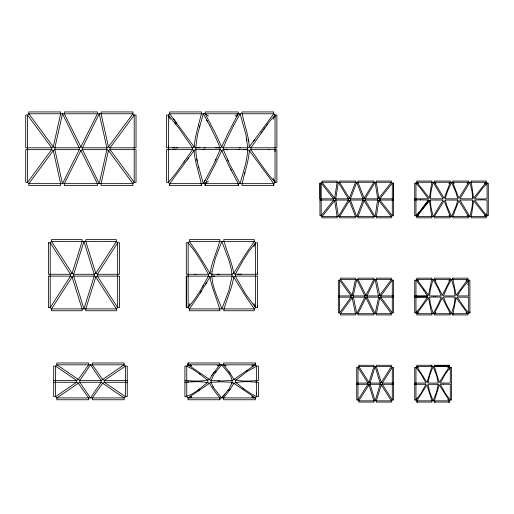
<?xml version="1.0" encoding="UTF-8"?>
<svg xmlns="http://www.w3.org/2000/svg" width="514" height="514" viewBox="0 0 514 514"><rect width="100%" height="100%" fill="white"/><g stroke="black" fill="none" stroke-linecap="round" stroke-linejoin="round"><path stroke-width="0.77" d="M198.449 124.928L201.475 113.774L201.475 111.936L169.678 111.936L169.678 113.774L168.374 115.072L166.536 115.072L166.536 147.794L168.374 147.794L168.374 145.751M169.678 185.49L169.678 183.652L168.374 182.354L166.536 182.354L166.536 149.632L192.532 149.632L194.119 150.551C194.697 162.533 199.65 173.809 201.475 185.49L169.678 185.49L169.678 183.652L194.119 150.551L195.712 149.632L206.628 149.58L220.114 149.632L221.707 150.551L228.73 165.476L238.258 183.652L238.258 185.49L205.157 185.49L205.157 183.652L214.679 165.476L221.707 150.551L223.301 149.632L247.697 149.632L249.29 150.551L273.737 183.652L273.737 185.49L241.933 185.49C243.745 173.809 248.725 162.533 249.29 150.551L250.883 149.632L276.873 149.632L276.873 182.354L275.035 182.354L273.737 183.652L273.737 185.49M186.312 307.603L186.312 276.108L208.427 276.108L210.014 277.027C211.8 288.688 217.396 299.463 220.031 310.745L189.454 310.745L189.454 308.908L198.096 296.308L210.014 277.027L211.607 276.108L232.129 276.108L233.722 277.027L245.641 296.308L254.282 308.908L254.282 310.745L223.706 310.745C226.301 299.456 231.962 288.695 233.722 277.027L235.309 276.108L257.424 276.108L257.424 307.603L255.58 307.603L254.282 308.908L189.454 308.908L188.156 307.603L188.156 242.775L189.454 241.477L254.282 241.477L255.58 242.775L257.424 242.775L257.424 274.27L235.309 274.27L233.722 273.352C231.962 261.684 226.301 250.922 223.706 239.633L254.282 239.633L254.282 241.477L245.641 254.077L233.722 273.352L232.129 274.27L211.607 274.27L210.014 273.352L198.096 254.077L189.454 241.477L189.454 239.633L220.031 239.64C217.435 250.922 211.774 261.684 210.014 273.352L208.427 274.27L186.312 274.27L186.312 242.775L188.156 242.775L194.857 251.404L201.385 261.594L208.427 274.27L208.427 276.108L200.383 290.474L194.857 298.975L188.156 307.603L186.312 307.603L186.312 276.108M184.911 380.45C192.968 380.97 201.713 381.851 209.429 379.531L213.297 373.235L219.851 364.818L219.851 362.98L188.047 362.98L188.047 364.818L186.749 366.122L184.911 366.122L184.911 396.622C193.804 394.848 200.698 387.633 207.836 382.287L207.836 380.45L200.479 374.558L192.281 368.949L186.749 366.122L186.749 396.622L188.047 397.92L255.329 397.92L256.627 396.622L258.465 396.622L258.465 382.287C250.408 381.767 241.664 380.893 233.947 383.206L230.079 389.503L223.526 397.92L223.526 399.757L255.329 399.757L255.329 397.92L232.354 382.287L221.688 381.799L211.023 382.287L188.047 397.92L188.047 399.757L219.851 399.757L219.851 397.92L213.297 389.503L209.429 383.206C201.713 380.893 192.968 381.767 184.911 382.287M205.157 185.49L205.157 183.652L208.376 181.346M255.329 362.98L255.329 364.818L256.627 366.122L258.465 366.122L258.465 380.45C250.408 380.97 241.664 381.851 233.947 379.531L230.079 373.235L223.526 364.818L223.526 362.98L255.329 362.98L255.329 364.818L232.354 380.45L221.688 380.945L211.023 380.45L188.047 364.818L188.047 362.98M256.627 393.936L256.627 393.037M257.424 307.603L257.424 305.637M257.424 274.27L257.424 272.304M275.035 151.675L275.035 149.632M275.035 117.115L275.035 115.072L273.737 113.774L273.737 111.936L241.933 111.936C243.764 123.617 248.712 134.893 249.29 146.875L250.883 147.794L276.873 147.794L276.873 115.072L275.035 115.072L269.13 122.088L250.883 147.794L250.883 149.632L261.151 164.544L269.13 175.338L275.035 182.354L275.035 115.072L273.133 119.306M319.959 183.145L319.959 215.739L321.186 215.739L333.612 200.055L333.612 198.828L321.186 183.145L319.959 183.145L319.959 198.828L333.612 198.828L334.672 198.218L337.126 182.277L337.126 181.05L322.053 181.05L322.053 182.277L334.672 198.218L335.732 198.828L348.325 198.828L349.385 198.218L355.515 182.277L355.515 181.05L339.574 181.05L339.574 182.277L349.385 198.218L350.445 198.828L363.032 198.828L364.098 198.218L373.903 182.277L373.903 181.05L357.969 181.05L357.969 182.277L364.098 198.218L365.158 198.828L377.745 198.828L378.812 198.218L391.43 182.277L391.43 181.05L376.357 181.05L376.357 182.277L378.812 198.218L379.872 198.828L393.518 198.828L393.518 183.145L392.291 183.145L391.43 182.277L322.053 182.277L321.186 183.145L321.186 215.739L322.053 216.606L391.43 216.606L392.291 215.739L392.291 183.145L379.872 198.828L379.872 200.055L392.291 215.739L393.518 215.739L393.518 183.145M393.518 200.055L379.872 200.055L378.812 200.666L376.357 216.606L376.357 217.833L391.43 217.833L391.43 216.606L378.812 200.666L377.745 200.055L365.158 200.055L364.098 200.666L357.969 216.606L357.969 217.833L373.903 217.833L373.903 216.606L364.098 200.666L363.032 200.055L350.445 200.055L349.385 200.666L339.574 216.606L339.574 217.833L355.515 217.833L355.515 216.606L349.385 200.666L348.325 200.055L348.325 198.828L338.353 182.277L335.732 198.828L338.353 216.606L348.325 200.055L348.325 198.828M452.744 278.145L456.117 295.312L467.817 279.372L467.817 278.145L452.744 278.145L452.744 279.372L451.523 279.372L447.264 286.973L443.389 295.923L455.057 295.923L454.376 289.517L451.523 279.372M469.912 311.857L469.912 312.833L468.684 312.833L467.817 313.701L467.817 314.928L452.744 314.928L456.117 297.76L467.817 313.701L416.835 313.701L415.967 312.833L415.967 280.239L416.835 279.372L416.835 278.145L431.908 278.145L428.535 295.312L416.835 279.372L467.817 279.372L468.684 280.239L468.684 295.923L457.177 295.923L458.809 293.391M209.892 125.808L216.972 140.322L220.114 147.794L220.114 149.632L213.535 164.608L203.319 183.652L197.511 162.842L196.162 154.887L195.712 147.794L197.511 134.584L203.319 113.774L209.892 125.808M233.517 125.808L240.096 113.774L245.898 134.584L247.697 147.794L247.253 154.887L245.898 162.842L240.096 183.652L229.874 164.608L223.301 149.632L223.301 147.794L226.443 140.322L233.517 125.808M198.449 124.928L195.416 137.36L194.119 146.875L192.532 147.794L168.374 147.794M244.446 174.413L244.966 172.498M433.129 279.372L430.276 289.517L429.595 295.923L441.263 295.923L438.243 288.656L433.129 279.372L434.356 279.372L435.853 280.496M199.278 127.62L199.805 125.814M450.296 182.277L444.167 198.218L435.043 183.549L434.356 182.277L434.356 181.05L450.296 181.05L450.296 182.277L448.928 183.402M231.904 383.579C233.35 375.972 225.742 370.408 221.688 364.818L214.447 373.646L211.023 380.45L211.023 382.287L213.394 387.46L221.688 397.92L228.929 389.092L232.354 382.287M188.156 307.603L189.878 303.536M253.858 246.848L255.58 242.775L255.58 307.603L245.409 293.79L235.309 276.108L235.309 274.27L243.353 259.904L248.879 251.404L255.58 242.775M414.74 383.065L425.939 383.065L421.12 374.205L415.967 367.381L415.967 399.976L416.835 400.843L449.429 400.843L450.296 399.976L451.523 399.976L451.523 367.381L450.296 367.381L449.429 366.514L416.835 366.514L415.967 367.381L414.74 367.381L414.74 399.976L415.967 399.976L416.86 397.977M449.403 369.38L450.296 367.381L450.296 383.065L440.325 383.065L445.143 374.205L450.296 367.381M215.225 161.036L216.086 159.134M415.967 297.092L414.74 297.15L415.967 297.15L416.494 296.006L427.475 295.923L427.475 297.15L420.317 307.706L415.967 312.833L414.74 312.833L414.74 280.239L415.967 280.239L417.13 281.421L423.902 290.442M434.356 313.701L442.323 297.76L449.711 312.435L450.296 314.928L434.356 314.928L434.356 313.701L435.853 312.576M450.296 279.372L442.323 295.312L434.94 280.644L434.356 278.145L450.296 278.145L450.296 279.372L448.799 280.496M415.967 312.833L416.918 310.835M467.734 282.237L468.684 280.239L469.912 280.239L469.912 312.833L468.684 312.833L465.755 309.55L457.177 297.15L468.684 297.15L468.684 312.833M486.09 185.143L487.073 183.145L488.3 183.145L488.3 215.739L487.073 215.739L484.888 213.471L474.647 200.055L482.402 199.862A9.997 1.182 0 0 1 484.175 199.92L487.073 200.055L487.073 215.739L486.205 216.606L416.835 216.606L415.967 215.739L414.74 215.739L414.74 183.145L415.967 183.145L420.51 188.272L428.393 198.828L414.74 198.828M203.319 183.652L205.015 180.356M236.845 116.376L227.863 133.691L221.707 146.875L220.114 147.794L195.712 147.794L194.119 146.875L169.678 113.774L273.737 113.774L249.29 146.875L247.697 147.794L223.301 147.794L221.707 146.875L214.679 131.95L205.157 113.774L205.157 111.936L238.258 111.936L238.258 113.774L236.845 116.376L238.258 113.774L235.033 116.08M468.684 182.277L458.873 198.218L453.181 183.549L452.744 181.05L468.684 181.05L468.684 182.277L467.091 183.402M202.394 287.043L203.428 285.219M205.6 284.236L206.866 282.16M200.229 292.967L201.263 291.316M211.646 375.676L212.198 374.841M416.835 313.701L428.535 297.76L431.908 314.928L416.835 314.928L416.835 313.701L418.557 312.506M184.699 160.985L192.532 149.632L192.532 147.794L178.557 127.703L168.374 115.072L168.374 182.354L175.82 173.372L184.699 160.985L183.466 162.797M460.75 290.442L468.684 280.239M487.073 183.145L482.537 188.272L474.647 198.828L481.734 199.021L487.073 198.828L487.073 183.145L486.205 182.277L416.835 182.277L415.967 183.145L415.967 215.739L420.51 210.612L427.385 201.411L429.453 200.666L431.908 217.833L416.835 217.833L416.835 216.606L417.798 215.199L429.453 200.666L428.393 200.055L420.638 199.862M486.205 182.277L473.587 198.218L471.139 181.05L486.205 181.05L486.205 182.277L484.445 183.472M261.151 132.882L262.358 131.16M213.297 373.235L213.863 372.444M229.514 390.293L230.079 389.503M187.045 160.04L188.49 158.061M263.586 129.438L264.851 127.703M253.331 141.517L254.925 139.365M428.393 200.055L427.385 201.411L428.201 201.996L426.517 202.587L427.205 203.133L425.74 203.647L426.344 204.154L425.033 204.617L425.579 205.099L424.365 205.536L424.872 205.992L423.722 206.41L424.204 206.846L423.093 207.251L423.555 207.682L422.469 208.086L422.919 208.511L421.833 208.915L422.283 209.346L421.184 209.751L421.634 210.187L420.51 210.612L420.96 211.061L419.79 211.511L420.259 211.98L419.013 212.455L419.508 212.957L418.152 213.471L418.692 214.017L417.162 214.556L417.798 215.199L415.967 215.739M215.013 372.849L216.24 371.243M227.773 390.685L228.364 389.888M266.181 125.917L267.595 124.054M222.922 396.39L224.881 394.148M415.967 399.976L421.12 393.146L425.939 384.292L414.74 384.292M190.039 397.92L191.632 396.731L188.047 397.92M253.344 364.818L251.744 366.007L255.329 364.818L188.047 364.818L191.632 366.007L190.039 364.818M198.385 389.74L199.438 388.969M447.765 367.703L449.429 366.514L449.429 365.287L434.356 365.287L434.356 366.514L439.258 382.448L449.429 366.514L448.484 365.287L449.429 365.287M198.179 390.936L199.271 390.165M246.322 371.012L247.504 370.196M466.095 280.567L467.817 279.372M416.835 216.606L418.595 215.411M377.745 198.828L375.13 182.277L365.158 198.828L365.158 200.055L375.13 216.606L377.745 198.828L378.812 198.218M217.081 365.891L219.851 364.818M415.967 297.15L427.475 297.15M187.726 382.018L188.702 381.902M195.712 147.794L197.228 147.672M246.18 149.754L247.697 149.632M433.533 296.983L429.595 297.15L430.276 303.556L433.129 313.701L438.243 304.416L441.263 297.15L435.448 296.97M239.383 147.82L240.687 147.794M202.728 149.632L204.026 149.6M172.768 149.6L175.043 149.568M213.175 276.211L214.608 276.191M191.677 381.793L192.705 381.786M215.732 147.679L220.114 147.794M227.676 149.747L223.301 149.632M176.225 147.865L177.458 147.865M169.678 183.652L273.737 183.652M319.959 200.055L333.612 200.055L334.672 200.666L337.126 216.606L337.126 217.833L322.053 217.833L322.053 216.606L334.672 200.666L335.732 200.055L348.325 200.055M414.74 200.055L418.807 199.875A9.535 1.073 0.1 0 1 420.638 199.901M194.896 274.373L195.943 274.373M338.353 295.923L351.081 295.923L352.141 295.312L355.515 279.372L355.515 278.145L340.441 278.145L340.441 279.372L352.141 295.312L353.208 295.923L364.876 295.923L365.936 295.312L373.903 279.372L373.903 278.145L357.969 278.145L357.969 279.372L365.936 295.312L366.996 295.923L378.664 295.923L379.73 295.312L391.43 279.372L391.43 278.145L376.357 278.145L376.357 279.372L379.73 295.312L380.79 295.923L393.518 295.923M414.74 295.923L416.494 296.006L416.494 297.066L417.021 296.051L417.021 297.021L417.554 296.077L417.554 296.996L418.088 296.096L418.088 296.983L418.634 296.109L418.634 296.97L419.186 296.115L419.186 296.957L419.758 296.122L419.758 296.957L420.343 296.122L420.343 296.957L420.966 296.115L420.966 296.963L421.621 296.103L421.621 296.97L422.335 296.09L422.335 296.989L423.106 296.064L423.106 297.008L423.966 296.038L423.966 297.041L424.943 296L424.943 297.073L426.08 295.961L426.08 297.118L427.475 295.923L425.843 293.391M338.353 297.15L351.081 297.15L352.141 297.76L355.515 313.701L355.515 314.928L340.441 314.928L340.441 313.701L352.141 297.76L353.208 297.15L364.876 297.15L365.936 297.76L373.903 313.701L373.903 314.928L357.969 314.928L357.969 313.701L365.936 297.76L366.996 297.15L378.664 297.15L379.73 297.76L391.43 313.701L391.43 314.928L376.357 314.928L376.357 313.701L379.73 297.76L380.79 297.15L393.518 297.15M431.908 365.287L416.835 365.287L416.835 366.514L426.999 382.448L431.908 366.514L431.908 365.287L430.963 365.287M53.694 380.45L76.625 380.45L78.218 379.531L88.639 364.818L88.639 362.98L56.836 362.98L56.836 364.818L55.538 366.122L53.694 366.122L53.694 396.622L55.538 396.622L76.625 382.287L76.625 380.45L55.538 366.122L55.538 396.622L56.836 397.92L124.118 397.92L125.416 396.622L127.254 396.622L127.254 366.122L125.416 366.122L104.329 380.45L104.329 382.287L125.416 396.622L125.416 366.122L124.118 364.818L56.836 364.818L79.805 380.45L101.142 380.45L124.118 364.818L124.118 362.98L92.314 362.98L92.314 364.818L102.736 379.531L104.329 380.45L127.254 380.45M53.694 382.287L76.625 382.287L78.218 383.206L88.639 397.92L88.639 399.757L56.836 399.757L56.836 397.92L79.805 382.287L101.142 382.287L124.118 397.92L124.118 399.757L92.314 399.757L92.314 397.92L102.736 383.206L104.329 382.287L127.254 382.287M356.742 383.065L367.94 383.065L369.001 382.448L373.903 366.514L373.903 365.287L358.836 365.287L358.836 366.514L369.001 382.448L370.061 383.065L380.199 383.065L381.259 382.448L391.43 366.514L391.43 365.287L376.357 365.287L376.357 366.514L381.259 382.448L382.32 383.065L393.518 383.065M356.742 384.292L367.94 384.292L369.001 384.902L373.903 400.843L373.903 402.064L358.836 402.064L358.836 400.843L369.001 384.902L370.061 384.292L380.199 384.292L381.259 384.902L391.43 400.843L391.43 402.064L376.357 402.064L376.357 400.843L381.259 384.902L382.32 384.292L393.518 384.292M416.835 402.064L431.908 402.064L431.908 400.843L426.999 384.902L416.835 400.843L416.835 402.064L417.773 402.064M448.484 402.064L449.429 402.064L449.429 400.843L439.258 384.902L434.356 400.843L434.356 402.064L435.3 402.064M434.356 402.064L449.429 402.064M237.719 274.174L241.407 274.232M238.091 149.587L239.383 149.6M204.026 147.82L205.324 147.839M175.043 147.859L172.768 147.826M268.366 149.568L269.516 149.58M218.109 380.913L219.324 380.932M168.374 149.632L169.466 149.658M219.587 274.328L217.21 274.27M198.674 147.679L200.062 147.717M243.353 149.709L244.741 149.747M255.651 382.018L256.627 382.287M255.329 397.92L251.744 396.731L253.344 397.92M223.526 364.818L226.295 365.891M484.445 215.411L486.205 216.606L486.205 217.833L471.139 217.833L473.587 200.666L486.205 216.606M416.835 182.277L429.453 198.218L431.908 181.05L416.835 181.05L416.835 182.277L418.595 183.472M466.095 312.506L467.817 313.701M416.835 279.372L418.557 280.567M434.356 182.277L435.949 183.402M467.091 215.482L468.684 216.606L468.684 217.833L452.744 217.833L453.181 215.34L458.873 200.666L468.684 216.606M205.157 113.774L208.376 116.08M416.835 366.514L418.499 367.703M447.765 399.648L449.429 400.843M243.938 388.969L251.095 393.788L256.627 396.622L256.627 366.122L247.202 371.449L235.541 380.45L235.541 382.287L243.938 388.969L242.897 388.179M199.438 373.774L200.479 374.558M452.744 182.277L454.113 183.402M448.928 215.482L450.296 216.606L450.296 217.833L434.356 217.833L434.356 216.606L435.043 215.34L444.167 200.666L450.296 216.606M174.285 122.088L175.82 124.054M434.356 365.287L435.3 366.514L435.3 365.287L436.238 366.514L436.238 365.287L437.183 366.514L437.183 365.287L438.127 366.514L438.127 365.287L439.065 366.514L439.065 365.287L440.01 366.514L440.01 365.287L440.948 366.514L440.948 365.287L441.892 366.514L441.892 365.287L442.837 366.514L442.837 365.287L443.775 366.514L443.775 365.287L444.719 366.514L444.719 365.287L445.657 366.514L445.657 365.287L446.602 366.514L446.602 365.287L447.546 366.514L447.546 365.287L448.484 366.514L448.484 365.287M173.603 118.952L176.745 123.135M228.929 371.648L230.079 373.235M212.892 386.592L213.394 387.46M206.448 119.659L207.707 121.895M230.478 168.926L231.384 170.687M486.09 213.74L487.073 215.739M273.133 178.12L275.035 182.354M227.329 159.134L228.184 161.036M168.374 115.072L170.282 119.306M253.858 303.536L255.58 307.603M198.333 166.33L198.789 168.059M196.785 159.122L197.138 161.03M248.378 139.345L248.75 141.511M246.63 138.305L246.958 140.328M467.817 283.863L467.817 284.827M452.988 313.09L452.988 314.928M379.872 198.828L379.872 200.055M333.612 198.828L333.612 200.055M238.258 183.652L238.258 185.49M219.851 397.92L219.851 399.757M201.475 183.652L201.475 185.49M458.873 293.256A12.85 0.45 -57.6 0 1 460.878 290.224M423.78 290.23A12.856 0.45 57.6 0 1 425.778 293.256M433.501 296.957A8.911 1.156 0.1 0 1 435.461 296.944M48.387 242.775L48.387 274.27L70.495 274.27L72.088 273.352L82.099 241.477L82.099 239.633L51.522 239.633L51.522 241.477L72.088 273.352L73.682 274.27L94.197 274.27L95.79 273.352L116.35 241.477L116.35 239.633L85.78 239.633L85.78 241.477L95.79 273.352L97.384 274.27L119.492 274.27L119.492 242.775L117.655 242.775L116.35 241.477L51.522 241.477L50.224 242.775L50.224 307.603L51.522 308.901L116.35 308.901L117.655 307.603L119.492 307.603L119.492 276.108L97.384 276.108L95.79 277.027L85.78 308.901L85.78 310.745L116.35 310.745L116.35 308.901L95.79 277.027L94.197 276.108L73.682 276.108L72.088 277.027L51.522 308.901L51.522 310.745L82.099 310.745L82.099 308.901L72.088 277.027L70.495 276.108L48.387 276.108L48.387 307.603L50.224 307.603L70.495 276.108L70.495 274.27L50.224 242.775L48.387 242.775M430.443 196.277L430.514 198.828L443.1 198.828L433.129 182.277L431.162 190.726L430.443 196.277M472.61 201.417L472.038 207.315L469.912 216.606L459.94 200.055L472.527 200.055L472.61 201.417M472.61 197.466L472.527 198.828L459.94 198.828L469.912 182.277L472.038 191.568L472.61 197.466M430.514 200.055L430.861 206.461L433.129 216.606L443.1 200.055L430.514 200.055M455.063 298.512L454.183 304.41L451.523 313.701L446.409 304.416L443.389 297.15L449.204 296.97A9.001 1.131 0 0 1 451.086 297.008L455.057 297.15L455.063 298.512M428.181 381.696L428.066 383.065L438.198 383.065L436.72 375.805L433.129 366.514L429.813 374.963L428.181 381.696M438.198 384.292L436.72 391.546L433.129 400.843L429.543 391.546L428.066 384.292L438.198 384.292M212.025 271.565C210.824 284.666 217.531 296.899 221.868 308.901L228.858 290.532L232.129 276.108L231.274 269.207L229.379 261.542L221.868 241.477L215.417 258.176L212.025 271.565M356.742 279.372L353.208 295.923L356.742 313.701L364.876 297.15L364.876 295.923L356.742 279.372M378.664 297.15L375.13 313.701L366.996 297.15L366.996 295.923L375.13 279.372L378.664 297.15M445.522 197.46L445.227 198.828L457.813 198.828L455.931 192.416L451.523 182.277L447.431 191.561L445.522 197.46M457.813 200.055L455.931 206.467L451.523 216.606L447.109 206.467L445.227 200.055L457.813 200.055M60.639 113.774L53.283 146.875L51.689 147.794L25.7 147.794L25.7 115.072L27.538 115.072L28.842 113.774L28.842 111.936L60.639 111.936L60.639 113.774M108.454 150.551L101.097 183.652L101.097 185.49L132.901 185.49L132.901 183.652L108.454 150.551L106.861 149.632L82.465 149.632L80.871 150.551L64.321 183.652L64.321 185.49L97.422 185.49L97.422 183.652L80.871 150.551L79.278 149.632L54.876 149.632L53.283 150.551L28.842 183.652L28.842 185.49L60.639 185.49L60.639 183.652L53.283 150.551L51.689 149.632L25.7 149.632L25.7 182.354L27.538 182.354L28.842 183.652L132.901 183.652L134.199 182.354L134.199 115.072L132.901 113.774L132.901 111.936L101.097 111.936L101.097 113.774L108.454 146.875L110.047 147.794L136.037 147.794L136.037 115.072L134.199 115.072L110.047 147.794L110.047 149.632L134.199 182.354L136.037 182.354L136.037 149.632L110.047 149.632L108.454 150.551M62.477 113.774L54.876 147.794L54.876 149.632L62.477 183.652L79.278 149.632L79.278 147.794L62.477 113.774M106.861 149.632L99.26 183.652L82.465 149.632L82.465 147.794L99.26 113.774L106.861 147.794L106.861 149.632M375.13 366.514L370.061 383.065L370.061 384.292L375.13 400.843L380.199 384.292L380.199 383.065L375.13 366.514M83.936 241.477L73.682 274.27L73.682 276.108L83.936 308.901L94.197 276.108L94.197 274.27L83.936 241.477M356.742 182.277L350.445 198.828L350.445 200.055L356.742 216.606L363.032 200.055L363.032 198.828L356.742 182.277M97.422 113.774L80.871 146.875L79.278 147.794L54.876 147.794L53.283 146.875L28.842 113.774L132.901 113.774L108.454 146.875L106.861 147.794L82.465 147.794L80.871 146.875L64.321 113.774L64.321 111.936L97.422 111.936L97.422 113.774M367.94 384.292L357.969 399.976L356.742 399.976L356.742 367.381L357.969 367.381L358.836 366.514L391.43 366.514L392.291 367.381L392.291 399.976L391.43 400.843L358.836 400.843L357.969 399.976L357.969 367.381L367.94 383.065L367.94 384.292M392.291 367.381L382.32 383.065L382.32 384.292L392.291 399.976L393.518 399.976L393.518 367.381L392.291 367.381M117.655 242.775L97.384 274.27L97.384 276.108L117.655 307.603L117.655 242.775M90.477 364.818L79.805 380.45L79.805 382.287L90.477 397.92L101.142 382.287L101.142 380.45L90.477 364.818M351.081 297.15L339.574 312.833L338.353 312.833L338.353 280.239L339.574 280.239L340.441 279.372L391.43 279.372L392.291 280.239L393.518 280.239L393.518 312.833L392.291 312.833L391.43 313.701L340.441 313.701L339.574 312.833L339.574 280.239L351.081 295.923L351.081 297.15M392.291 280.239L380.79 295.923L380.79 297.15L392.291 312.833L392.291 280.239M51.689 149.632L27.538 182.354L27.538 115.072L51.689 147.794L51.689 149.632M443.261 384.176L440.325 384.292L445.143 393.146L450.296 399.976L450.296 384.292L443.261 384.176"/></g></svg>
